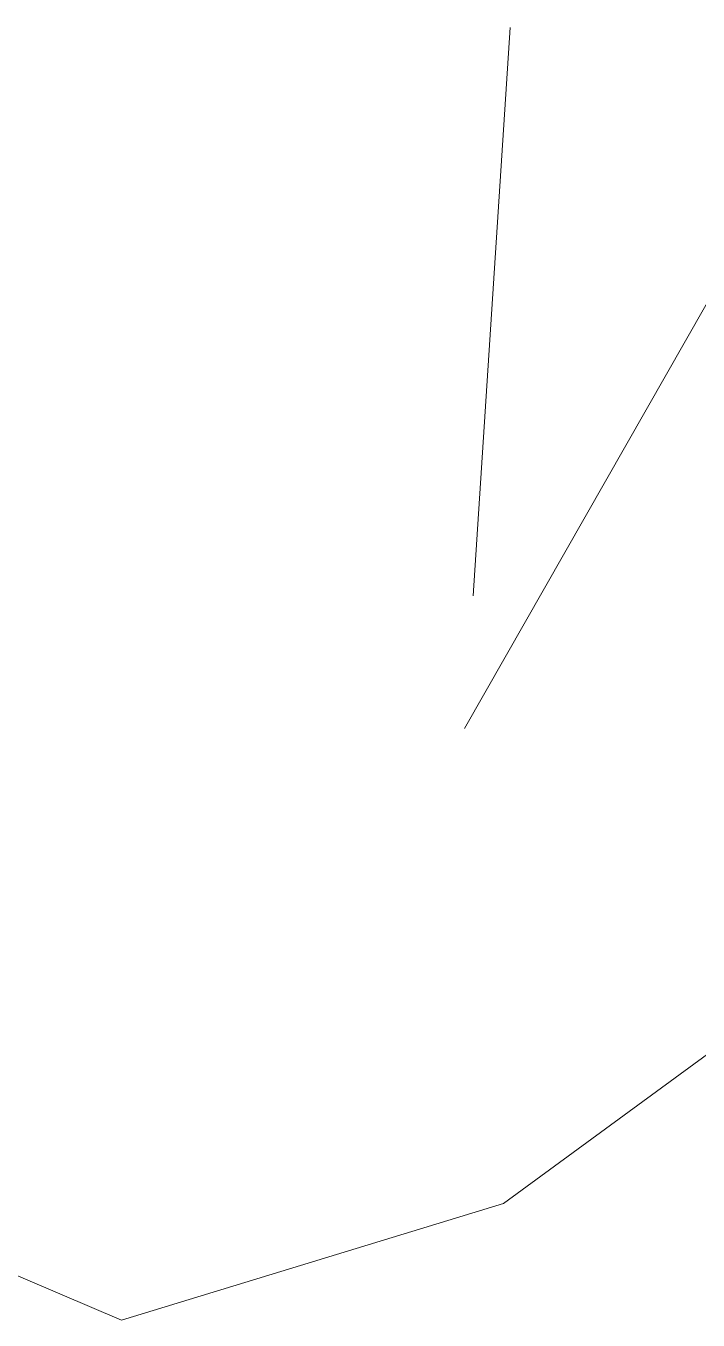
# Model space of a CAD drawing. Header units: millimetres. Extents: x -108767 to 78913, y -380878 to 1470.
# Drawn here: x -55656.6 to -55597.6, y -188867 to -188753.4 of the extents above; entities that cross this region are included whole.
import ezdxf

# ---------------------------------------------------------------- set-up
doc = ezdxf.new("R2010")
doc.units = ezdxf.units.MM
doc.header["$LTSCALE"] = 10
doc.linetypes.add('DASH', pattern=[0.35, 0.25, -0.1])
doc.layers.add('NW-02-free(活动家具)', color=241, linetype='Continuous')

# ---------------------------------------------------------------- blocks, each defined once
blk = doc.blocks.new('A$C29cacb67')
at = {"layer": 'NW-02-free(活动家具)', "color": 8, "linetype": 'DASH', "lineweight": 5, "ltscale": 20}
for p, q in [((268.08, 201.43), (351.46, 347.7)), ((276.64, 332.82), (268.08, 201.43)), ((271.5, 159.72), (294.8, 176.76)), ((209.53, 161.55), (237.94, 149.48)), ((237.94, 149.48), (271.5, 159.72))]:
    blk.add_line(p, q, dxfattribs=at)

msp = doc.modelspace()

# ---------------------------------------------------------------- block references
at = {"layer": 'NW-02-free(活动家具)', "color": 8, "linetype": 'DASH', "lineweight": 5, "ltscale": 20}
msp.add_blockref('A$C29cacb67', (-55886.19, -189016.49), dxfattribs=at)

doc.saveas('drawing.dxf')
